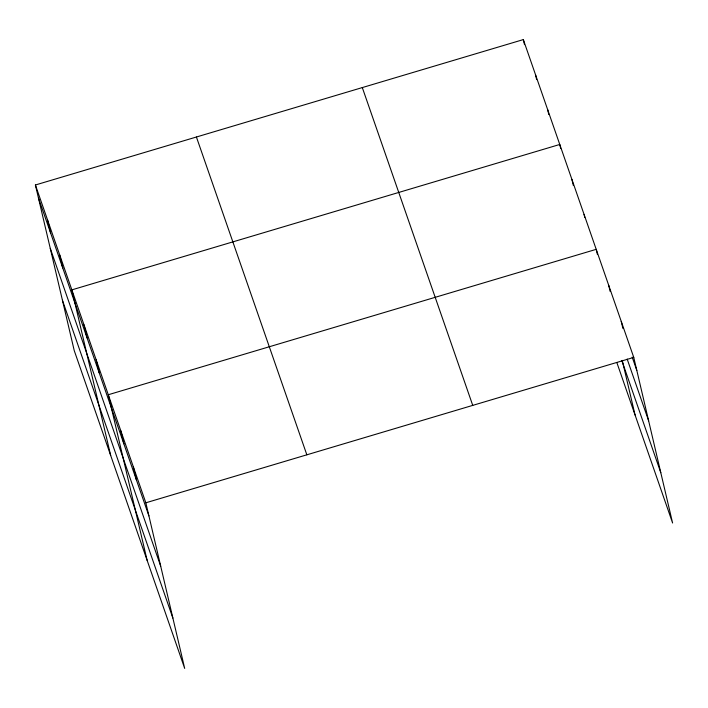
<?xml version="1.0" encoding="UTF-8"?>
<svg xmlns="http://www.w3.org/2000/svg" width="708" height="708" viewBox="0 0 708 708"><rect width="100%" height="100%" fill="white"/><g stroke="black" fill="none" stroke-linecap="round" stroke-linejoin="round"><path stroke-width="1.06" d="M35.4 184.992L145.839 502.795L184.682 668.405L74.243 350.602L35.4 184.992L523.318 39.595L633.757 357.398L672.6 523.008L616.827 362.514M145.839 502.795L633.757 357.398M632.173 357.098L636.828 370.479M627.173 359.062L648.634 420.809M621.819 360.505L660.794 472.67M362.31 87.58L472.74 405.383M196.417 137.016L306.847 454.819M38.471 198.072L148.901 515.875M50.277 248.411L160.707 566.214M62.437 300.272L172.876 618.075M621.243 321.379L622.89 328.424M608.721 285.359L610.137 291.395M597.384 254.376L596.207 249.34L108.289 394.745L147.131 560.355M622.252 360.381L635.049 414.95M584.065 214.382L584.773 217.4M571.914 179.425L573.33 185.461M560.709 148.494L559.763 144.467L71.844 289.873L110.687 455.474M547.62 109.51L548.797 114.537M535.469 74.552L536.646 79.579M523.318 39.595L524.504 44.622M133.316 466.776L136.387 479.856M120.802 430.765L123.873 443.845M96.138 359.788L99.209 372.868M83.995 324.83L87.057 337.911M59.693 254.907L62.764 267.987M47.551 219.949L50.613 233.029"/></g></svg>
